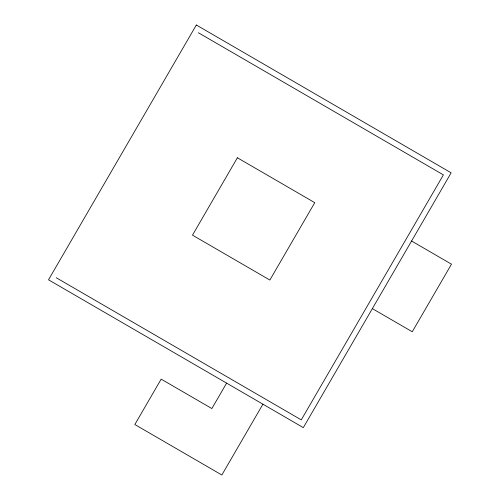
<?xml version="1.0" encoding="UTF-8"?>
<svg xmlns="http://www.w3.org/2000/svg" width="500" height="500" viewBox="0 0 500 500"><rect width="100%" height="100%" fill="white"/><g stroke="black" fill="none" stroke-linecap="round" stroke-linejoin="round"><path stroke-width="0.75" d="M226.612 383.119L211.863 408.55L161.169 379.137L134.838 424.525L221.844 475L262.925 404.188M198.4 32.75L443.394 174.881L301.262 419.875L56.269 277.744M411.575 241.025L451.481 264.175L412.269 331.763L372.362 308.612M196.344 25L48.519 279.8L303.319 427.625L451.144 172.825L196.344 25M237.381 157.769L192.488 235.15L269.869 280.044L314.762 202.662L237.381 157.769"/></g></svg>
